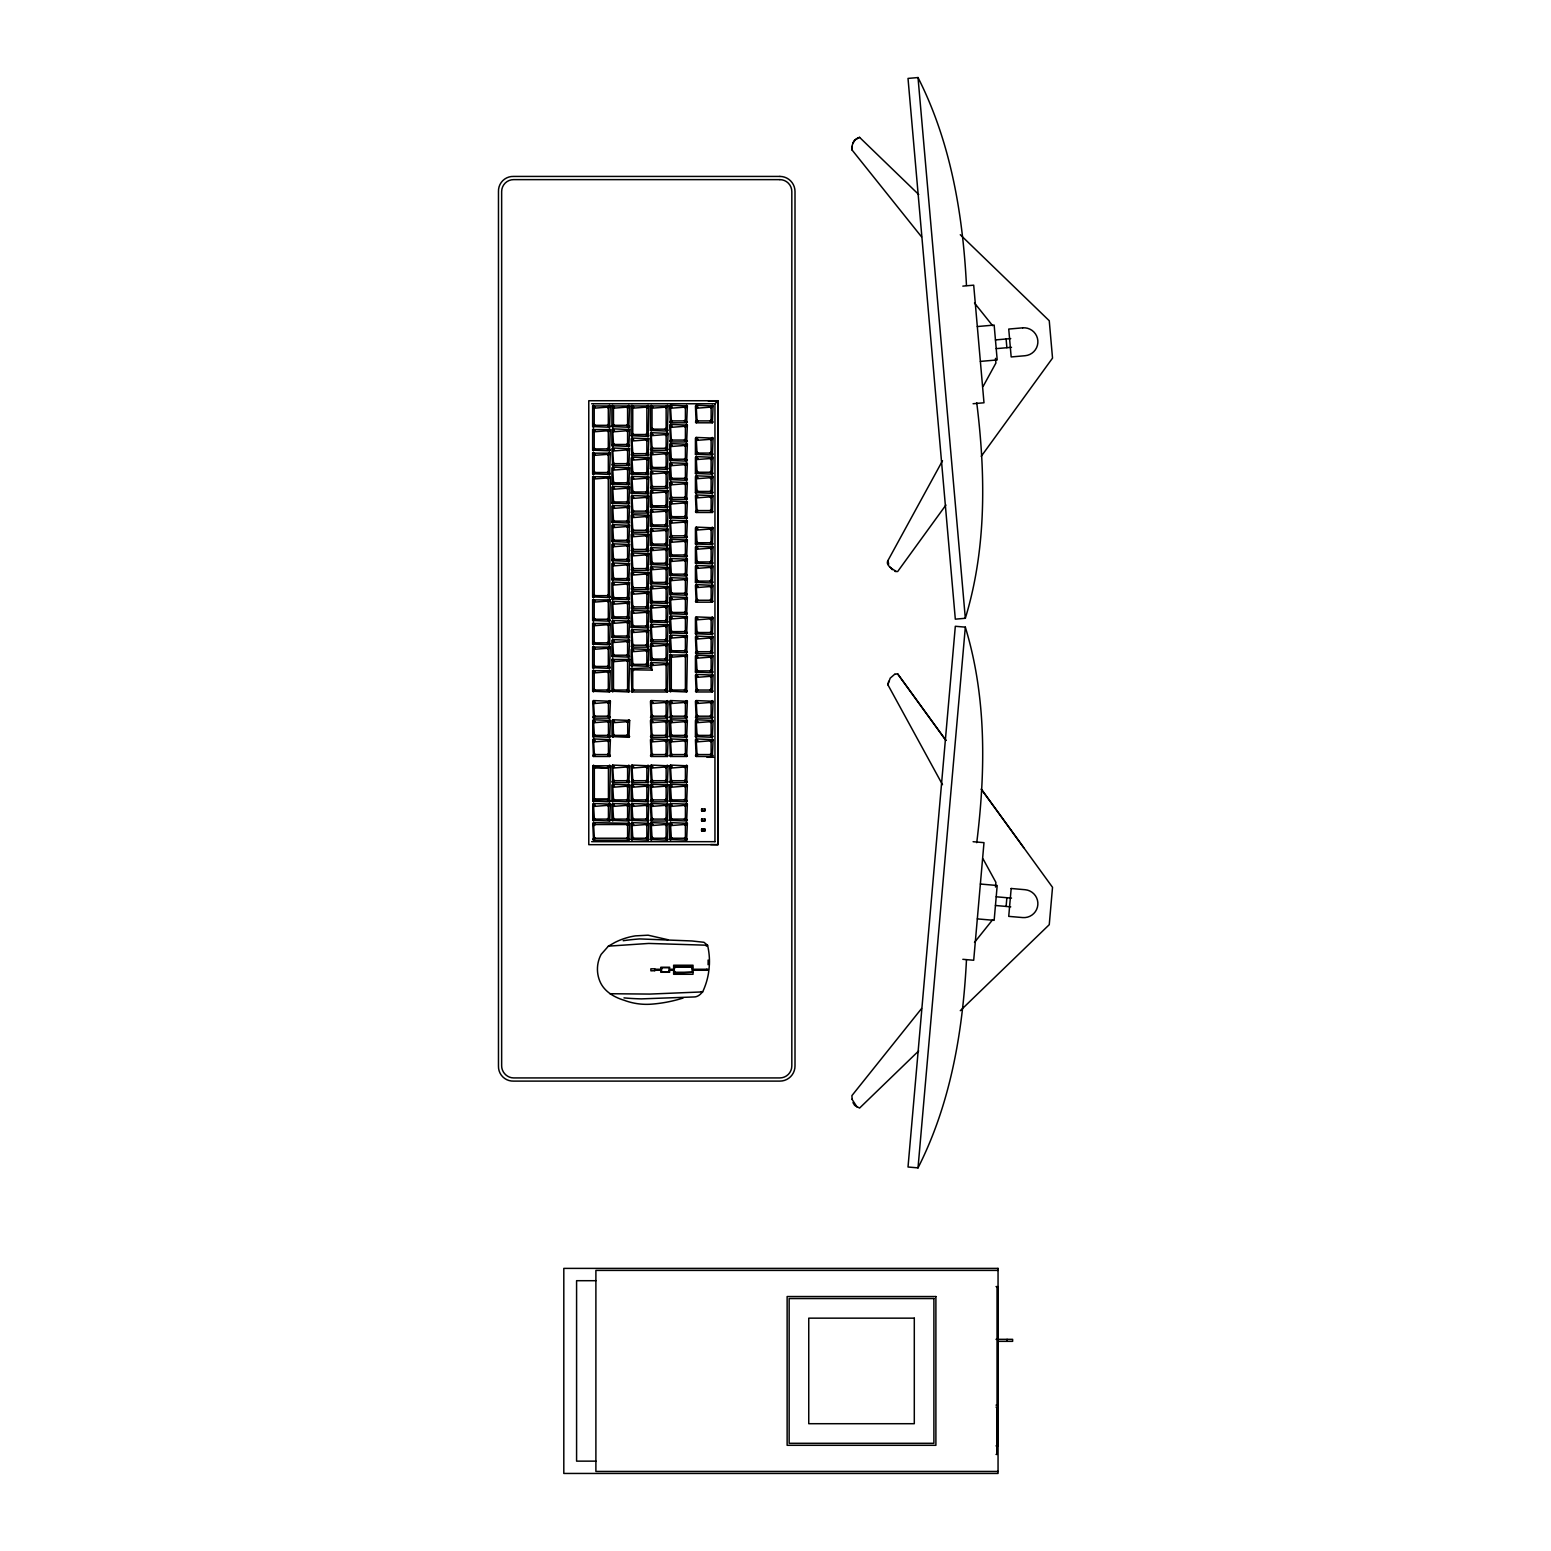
<?xml version="1.0" encoding="UTF-8"?>
<svg xmlns="http://www.w3.org/2000/svg" width="1551" height="1551" viewBox="0 0 1551 1551"><rect width="100%" height="100%" fill="white"/><g stroke="black" fill="none" stroke-linecap="round" stroke-linejoin="round"><path stroke-width="1.5" d="M652.021 670.11L651.168 662.568L668.093 663.266L667.395 691.959L631.897 691.959L631.179 668.617L650.451 667.899L652.021 670.11L633.758 669.819L631.897 667.899M714.953 841.67L714.953 403.764L718.113 400.74L718.113 844.675L588.779 844.675L588.779 400.74L718.113 400.74M997.041 1454.411L997.041 1407.164M998.049 1286.574L998.03 1445.881L996.013 1445.881M998.049 1407.164L998.049 1405.128L996.033 1405.128M998.03 1316.741L998.049 1298.478M661.773 971.76L669.179 971.76L669.179 967.746L661.327 967.746L661.327 971.76L661.792 967.746M852.022 149.962L852.139 146.317M918.018 1167.884L965.323 627.147L955.319 626.274L908.014 1167.011L918.018 1167.884C950.666 1103.537 962.822 1031.434 966.467 960.011M976.742 842.678C985.641 770.925 986.61 696.942 965.323 627.147M995.49 887.036L995.897 882.364L983.121 859.002M1006.114 906.443L1006.87 897.719M706.655 970.267L706.791 969.259L706.403 970.267M894.849 674.123L890.196 678.155L887.851 684.708L942.504 784.69M887.947 684.863L888.684 681.296M966.467 285.423C962.822 213.999 950.666 141.878 918.018 77.55L908.014 78.422L955.319 619.159L965.323 618.287C986.61 548.472 985.641 474.509 976.742 402.756M942.504 460.744L887.851 560.725C884.186 567.162 901.732 573.114 894.849 571.291M983.121 386.432L995.897 363.05L995.49 358.378M852.972 142.789L854.659 140.036L859.584 137.36L918.754 194.573M592.637 426.544L594.207 424.315L594.207 408.184L592.637 405.974L610.28 405.974L609.582 427.242L592.637 426.544L592.637 405.974M592.637 450.139L594.207 447.909L594.207 431.779L592.637 429.569L610.28 429.569L609.582 450.837L592.637 450.139L592.637 429.569M611.908 426.544L613.479 424.315L613.479 408.184L611.908 405.974L629.551 405.974L628.853 427.242L611.908 426.544L611.908 405.974M611.908 445.699L613.479 443.47L612.626 428.851L629.551 429.569L628.853 446.397L611.908 445.699L611.908 429.569M592.637 473.734L594.207 471.504L594.207 455.374L592.637 453.163L610.28 453.163L609.582 474.432L592.637 473.734L592.637 453.163M631.179 435.715L632.75 433.505L632.75 408.184L631.179 405.974L648.822 405.974L648.124 436.413L631.179 435.715L631.179 405.974M611.908 464.854L613.479 462.644L612.626 448.006L629.551 448.724L628.853 465.552L612.626 465.552L611.908 448.724M631.179 454.87L632.75 452.659L631.897 438.041L648.822 438.739L648.124 455.567L631.897 455.567L631.179 438.739M611.908 484.009L613.479 481.799L612.626 467.181L629.551 467.879L628.853 484.707L611.908 484.009L611.908 467.879M650.451 430.364L652.021 428.154L652.021 408.184L650.451 405.974L668.093 405.974L667.395 431.081L650.451 430.364L650.451 405.974M631.179 474.024L632.75 471.814L631.897 457.196L648.822 457.894L648.124 474.722L631.179 474.024L631.179 457.894M611.908 503.164L613.479 500.954L612.626 486.335L629.551 487.033L628.853 503.862L611.908 503.164L611.908 487.033M650.451 449.519L652.021 447.308L651.168 432.69L668.093 433.388L667.395 450.236L651.168 450.236L650.451 433.388M669.722 422.105L671.292 419.894L670.439 405.276L687.364 405.974L686.666 422.803L670.439 422.803L669.722 405.974M631.179 493.179L632.75 490.969L631.897 476.351L648.822 477.049L648.124 493.897L631.179 493.179L631.179 477.049M611.908 522.319L613.479 520.108L612.626 505.49L629.551 506.188L628.853 523.036L611.908 522.319L611.908 506.188M650.451 468.693L652.021 466.463L651.168 451.845L668.093 452.562L667.395 469.391L650.451 468.693L650.451 452.562M669.722 441.26L671.292 439.049L670.439 424.431L687.364 425.129L686.666 441.957L670.439 441.957L669.722 425.129M631.179 512.334L632.75 510.124L631.897 495.506L648.822 496.204L648.124 513.051L631.897 513.051L631.179 496.204M695.43 422.105L697 419.894L696.147 405.276L713.092 405.974L712.374 422.803L696.147 422.803L695.43 405.974M611.908 541.473L613.479 539.263L612.626 524.645L629.551 525.343L628.853 542.191L611.908 541.473L611.908 525.343M669.722 460.414L671.292 458.204L670.439 443.586L687.364 444.284L686.666 461.132L669.722 460.414L669.722 444.284M650.451 487.848L652.021 485.618L651.168 471L668.093 471.717L667.395 488.546L651.168 488.546L650.451 471.717M631.179 531.489L632.75 529.279L631.897 514.661L648.822 515.359L648.124 532.206L631.897 532.206L631.179 515.359M611.908 560.628L613.479 558.418L612.626 543.8L629.551 544.498L628.853 561.346L611.908 560.628L611.908 544.498M650.451 507.003L652.021 504.773L651.168 490.155L668.093 490.872L667.395 507.7L650.451 507.003L650.451 490.872M669.722 479.569L671.292 477.359L670.439 462.741L687.364 463.439L686.666 480.287L669.722 479.569L669.722 463.439M592.637 596.883L594.207 594.653L594.207 478.968L592.637 476.758L610.28 476.758L609.582 597.581L592.637 596.883L592.637 476.758M695.43 454.269L697 452.058L696.147 437.421L713.092 438.138L712.374 454.966L695.43 454.269L695.43 438.138M631.179 550.644L632.75 548.434L631.897 533.815L648.822 534.513L648.124 551.361L631.897 551.361L631.179 534.513M611.908 579.783L613.479 577.573L612.626 562.955L629.551 563.653L628.853 580.501L611.908 579.783L611.908 563.653M650.451 526.157L652.021 523.928L651.168 509.31L668.093 510.027L667.395 526.855L650.451 526.157L650.451 510.027M669.722 498.724L671.292 496.514L670.439 481.896L687.364 482.594L686.666 499.441L670.439 499.441L669.722 482.594M695.43 473.443L697 471.233L696.147 456.614L713.092 457.312L712.374 474.16L695.43 473.443L695.43 457.312M592.637 620.478L594.207 618.248L594.207 602.118L592.637 599.907L610.28 599.907L609.582 621.175L592.637 620.478L592.637 599.907M631.179 569.799L632.75 567.588L631.897 552.97L648.822 553.668L648.124 570.516L631.897 570.516L631.179 553.668M611.908 598.938L613.479 596.728L612.626 582.11L629.551 582.808L628.853 599.655L611.908 598.938L611.908 582.808M669.722 517.879L671.292 515.669L670.439 501.051L687.364 501.749L686.666 518.596L669.722 517.879L669.722 501.749M650.451 545.312L652.021 543.083L651.168 528.464L668.093 529.182L667.395 546.01L650.451 545.312L650.451 529.182M695.43 492.636L697 490.426L696.147 475.808L713.092 476.506L712.374 493.334L695.43 492.636L695.43 476.506M631.179 588.953L632.75 586.743L631.897 572.125L648.822 572.823L648.124 589.671L631.897 589.671L631.179 572.823M592.637 644.072L594.207 641.843L594.207 625.712L592.637 623.502L610.28 623.502L609.582 644.77L592.637 644.072L592.637 623.502M611.908 618.093L613.479 615.883L612.626 601.265L629.551 601.962L628.853 618.81L611.908 618.093L611.908 601.962M669.722 537.034L671.292 534.824L670.439 520.205L687.364 520.903L686.666 537.751L670.439 537.751L669.722 520.903M650.451 564.467L652.021 562.237L651.168 547.619L668.093 548.337L667.395 565.165L650.451 564.467L650.451 548.337M695.43 511.791L697 509.562L696.147 494.943L713.092 495.661L712.374 512.489L696.147 512.489L695.43 495.661M631.179 608.108L632.75 605.898L631.897 591.28L648.822 591.978L648.124 608.826L631.897 608.826L631.179 591.978M611.908 637.248L613.479 635.038L612.626 620.419L629.551 621.117L628.853 637.965L611.908 637.248L611.908 621.117M650.451 583.622L652.021 581.392L651.168 566.774L668.093 567.492L667.395 584.32L650.451 583.622L650.451 567.492M669.722 556.189L671.292 553.978L670.439 539.36L687.364 540.058L686.666 556.906L669.722 556.189L669.722 540.058M592.637 667.647L594.207 665.437L594.207 649.307L592.637 647.097L610.28 647.097L609.582 668.365L592.637 667.647L592.637 647.097M631.179 627.283L632.75 625.053L631.897 610.435L648.822 611.133L648.124 627.981L631.179 627.283L631.179 611.133M611.908 656.422L613.479 654.192L612.626 639.574L629.551 640.272L628.853 657.12L611.908 656.422L611.908 640.272M650.451 602.777L652.021 600.567L651.168 585.948L668.093 586.646L667.395 603.475L650.451 602.777L650.451 586.646M669.722 575.343L671.292 573.133L670.439 558.515L687.364 559.213L686.666 576.061L669.722 575.343L669.722 559.213M695.43 543.955L697 541.726L696.147 527.107L713.092 527.825L712.374 544.653L695.43 543.955L695.43 527.825M592.637 691.242L594.207 689.032L594.207 672.901L592.637 670.672L610.28 670.672L609.582 691.959L592.637 691.242L592.637 670.672M631.179 646.437L632.75 644.208L631.897 629.59L648.822 630.307L648.124 647.135L631.897 647.135L631.179 630.307M669.722 594.518L671.292 592.288L670.439 577.67L687.364 578.368L686.666 595.216L669.722 594.518L669.722 578.368M650.451 621.932L652.021 619.721L651.168 605.103L668.093 605.801L667.395 622.63L650.451 621.932L650.451 605.801M695.43 563.129L697 560.919L696.147 546.301L713.092 546.999L712.374 563.847L695.43 563.129L695.43 546.999M592.753 717.415L594.324 715.185L593.451 700.567L610.396 701.285L609.698 718.113L593.451 718.113L592.753 701.285M611.908 691.242L613.479 689.032L613.479 661.657L611.908 659.446L629.551 659.446L628.853 691.959L611.908 691.242L611.908 659.446M631.179 665.592L632.75 663.363L631.897 648.745L648.822 649.462L648.124 666.29L631.179 665.592L631.179 649.462M650.451 641.086L652.021 638.876L651.168 624.258L668.093 624.956L667.395 641.784L651.168 641.784L650.451 624.956M669.722 613.673L671.292 611.443L670.439 596.825L687.364 597.542L686.666 614.37L669.722 613.673L669.722 597.542M695.43 582.323L697 580.093L696.147 565.475L713.092 566.193L712.374 583.021L695.43 582.323L695.43 566.193M592.753 736.589L594.324 734.379L593.451 719.761L610.396 720.459L609.698 737.307L592.753 736.589L592.753 720.459M650.451 660.241L652.021 658.031L651.168 643.413L668.093 644.111L667.395 660.959L650.451 660.241L650.451 644.111M669.722 632.827L671.292 630.598L670.439 615.98L687.364 616.697L686.666 633.525L669.722 632.827L669.722 616.697M631.179 691.242L632.75 689.032L632.75 670.827L631.179 668.617M695.43 601.458L697 599.248L696.147 584.63L713.092 585.328L712.374 602.176L696.147 602.176L695.43 585.328M592.753 755.783L594.324 753.553L593.451 738.935L610.396 739.653L609.698 756.481L593.451 756.481L592.753 739.653M669.722 651.982L671.292 649.753L670.439 635.135L687.364 635.852L686.666 652.68L669.722 651.982L669.722 635.852M612.025 736.589L613.595 734.379L612.723 719.761L629.667 720.459L628.969 737.307L612.025 736.589L612.025 720.459M695.43 633.719L697 631.509L696.147 616.891L713.092 617.589L712.374 634.437L695.43 633.719L695.43 617.589M695.43 652.913L697 650.703L696.147 636.084L713.092 636.782L712.374 653.611L696.147 653.611L695.43 636.782M650.451 717.415L652.021 715.185L651.168 700.567L668.093 701.285L667.395 718.113L651.168 718.113L650.451 701.285M669.722 691.242L671.292 689.032L671.292 657.217L669.722 655.007L687.364 655.007L686.666 691.959L669.722 691.242L669.722 655.007M592.753 801.111L594.324 798.901L594.324 768.016L592.753 765.806L610.396 765.806L609.698 801.828L592.753 801.111L592.753 765.806M611.928 781.937L613.498 779.707L612.626 765.089L629.57 765.806L628.853 782.635L612.626 782.635L611.928 765.806M695.43 672.106L697 669.877L696.147 655.259L713.092 655.957L712.374 672.804L695.43 672.106L695.43 655.957M650.451 736.589L652.021 734.379L651.168 719.761L668.093 720.459L667.395 737.307L651.168 737.307L650.451 720.459M592.753 820.305L594.324 818.094L593.451 803.476L610.396 804.174L609.698 821.002L592.753 820.305L592.753 804.174M669.722 717.415L671.292 715.185L670.439 700.567L687.364 701.285L686.666 718.113L670.439 718.113L669.722 701.285M611.928 801.111L613.498 798.901L612.626 784.283L629.57 784.98L628.853 801.828L611.928 801.111L611.928 784.98M631.179 781.937L632.75 779.707L631.897 765.089L648.822 765.806L648.124 782.635L631.897 782.635L631.179 765.806M695.43 691.242L697 689.032L696.147 674.414L713.092 675.112L712.374 691.959L696.147 691.959L695.43 675.112M650.451 755.783L652.021 753.553L651.168 738.935L668.093 739.653L667.395 756.481L651.168 756.481L650.451 739.653M592.753 839.459L594.324 837.23L593.471 822.612L629.57 823.329L628.853 840.157L593.471 840.157L592.753 823.329M669.722 736.589L671.292 734.379L670.439 719.761L687.364 720.459L686.666 737.307L669.722 736.589L669.722 720.459M611.928 820.305L613.498 818.094L612.626 803.476L629.57 804.174L628.853 821.002L611.928 820.305L611.928 804.174M631.179 801.111L632.75 798.901L631.897 784.283L648.822 784.98L648.124 801.828L631.179 801.111L631.179 784.98M695.43 717.415L697 715.185L696.147 700.567L713.092 701.285L712.374 718.113L696.147 718.113L695.43 701.285M650.451 781.937L652.021 779.707L651.168 765.089L668.093 765.806L667.395 782.635L651.168 782.635L650.451 765.806M669.722 755.783L671.292 753.553L670.439 738.935L687.364 739.653L686.666 756.481L670.439 756.481L669.722 739.653M631.179 820.305L632.75 818.094L631.897 803.476L648.822 804.174L648.124 821.002L631.179 820.305L631.179 804.174M695.43 736.589L697 734.379L696.147 719.761L713.092 720.459L712.374 737.307L695.43 736.589L695.43 720.459M650.451 801.111L652.021 798.901L651.168 784.283L668.093 784.98L667.395 801.828L651.168 801.828L650.451 784.98M669.722 781.937L671.292 779.707L670.439 765.089L687.364 765.806L686.666 782.635L670.439 782.635L669.722 765.806M631.179 839.459L632.75 837.23L631.897 822.612L648.822 823.329L648.124 840.157L631.179 839.459L631.179 823.329M695.43 755.783L697 753.553L696.147 738.935L713.092 739.653L712.374 756.481L696.147 756.481L695.43 739.653M650.451 820.305L652.021 818.094L651.168 803.476L668.093 804.174L667.395 821.002L651.168 821.002L650.451 804.174M669.722 801.111L671.292 798.901L670.439 784.283L687.364 784.98L686.666 801.828L669.722 801.111L669.722 784.98M650.451 839.459L652.021 837.23L651.168 822.612L668.093 823.329L667.395 840.157L650.451 839.459L650.451 823.329M669.722 820.305L671.292 818.094L670.439 803.476L687.364 804.174L686.666 821.002L669.722 820.305L669.722 804.174M669.722 839.459L671.292 837.23L670.439 822.612L687.364 823.329L686.666 840.157L669.722 839.459L669.722 823.329M897.583 571.64L945.916 505.025M981.221 456.343L1052.528 358.107L1049.252 320.747L960.282 234.724M701.653 810.902L701.653 808.905L704.852 808.905L704.852 810.902L701.653 810.902L701.653 808.905M701.653 820.964L701.653 818.947L704.852 818.947L704.852 820.964L701.653 820.964L701.653 818.947M701.653 831.006L701.653 829.01L704.852 829.01L704.852 831.006L701.653 831.006L701.653 829.01M921.565 1008.538L851.906 1095.626L852.139 1099.116M974.493 942.407L992.64 919.724M610.28 426.544L608.322 424.315L608.322 408.184L610.28 405.974M629.551 426.544L627.593 424.315L627.593 408.184L629.551 405.974M610.28 450.139L608.322 447.909L608.322 431.779L610.28 429.569M648.822 435.715L646.864 433.505L646.864 408.184L648.822 405.974M629.551 445.699L627.593 443.47L627.593 431.779L629.551 429.569M610.28 473.734L608.322 471.504L608.322 455.374L610.28 453.163M629.551 464.854L627.593 462.644L627.593 450.934L629.551 448.724M668.093 430.364L666.135 428.154L666.135 408.184L668.093 405.974M610.28 596.883L608.322 594.653L608.322 478.968L610.28 476.758M648.822 454.87L646.864 452.659L646.864 440.949L648.822 438.739M629.551 484.009L627.593 481.799L627.593 470.089L629.551 467.879M687.364 422.105L685.406 419.894L685.406 408.184L687.364 405.974M668.093 449.519L666.135 447.308L666.135 435.618L668.093 433.388M648.822 474.024L646.864 471.814L646.864 460.104L648.822 457.894M629.551 503.164L627.593 500.954L627.593 489.244L629.551 487.033M687.364 441.26L685.406 439.049L685.406 427.339L687.364 425.129M668.093 468.693L666.135 466.463L666.135 454.773L668.093 452.562M648.822 493.179L646.864 490.969L646.864 479.278L648.822 477.049M713.092 422.105L711.134 419.894L711.134 408.184L713.092 405.974M629.551 522.319L627.593 520.108L627.593 508.398L629.551 506.188M687.364 460.414L685.406 458.204L685.406 446.494L687.364 444.284M668.093 487.848L666.135 485.618L666.135 473.927L668.093 471.717M648.822 512.334L646.864 510.124L646.864 498.433L648.822 496.204M629.551 541.473L627.593 539.263L627.593 527.573L629.551 525.343M687.364 479.569L685.406 477.359L685.406 465.668L687.364 463.439M713.092 454.269L711.114 452.058L711.114 440.348L713.092 438.138M668.093 507.003L666.135 504.773L666.135 493.082L668.093 490.872M648.822 531.489L646.864 529.279L646.864 517.588L648.822 515.359M629.551 560.628L627.593 558.418L627.593 546.727L629.551 544.498M687.364 498.724L685.406 496.514L685.406 484.823L687.364 482.594M713.092 473.443L711.114 471.233L711.114 459.542L713.092 457.312M668.093 526.157L666.135 523.928L666.135 512.237L668.093 510.027M648.822 550.644L646.864 548.434L646.864 536.743L648.822 534.513M629.551 579.783L627.593 577.573L627.593 565.882L629.551 563.653M687.364 517.879L685.406 515.669L685.406 503.978L687.364 501.749M713.092 492.636L711.114 490.426L711.114 478.716L713.092 476.506M668.093 545.312L666.135 543.083L666.135 531.392L668.093 529.182M648.822 569.799L646.864 567.588L646.864 555.898L648.822 553.668M610.28 620.478L608.322 618.248L608.322 602.118L610.28 599.907M629.551 598.938L627.593 596.728L627.593 585.037L629.551 582.808M687.364 537.034L685.406 534.824L685.406 523.133L687.364 520.903M713.092 511.791L711.134 509.562L711.134 497.871L713.092 495.661M668.093 564.467L666.135 562.237L666.135 550.547L668.093 548.337M648.822 588.953L646.864 586.743L646.864 575.053L648.822 572.823M610.28 644.072L608.322 641.843L608.322 625.712L610.28 623.502M629.551 618.093L627.593 615.883L627.593 604.192L629.551 601.962M687.364 556.189L685.406 553.978L685.406 542.288L687.364 540.058M668.093 583.622L666.135 581.392L666.135 569.702L668.093 567.492M648.822 608.108L646.864 605.898L646.864 594.207L648.822 591.978M629.551 637.248L627.593 635.038L627.593 623.347L629.551 621.117M713.092 543.955L711.134 541.726L711.134 530.035L713.092 527.825M687.364 575.343L685.406 573.133L685.406 561.443L687.364 559.213M610.28 667.647L608.322 665.437L608.322 649.307L610.28 647.097M668.093 602.777L666.135 600.567L666.135 588.857L668.093 586.646M648.822 627.283L646.864 625.053L646.864 613.362L648.822 611.133M629.551 656.422L627.593 654.192L627.593 642.502L629.551 640.272M713.092 563.129L711.134 560.919L711.134 549.209L713.092 546.999M687.364 594.518L685.406 592.288L685.406 580.597L687.364 578.368M610.28 691.242L608.322 689.032L608.322 672.901L610.28 670.672M668.093 621.932L666.135 619.721L666.135 608.011L668.093 605.801M648.822 646.437L646.864 644.208L646.864 632.517L648.822 630.307M629.551 691.242L627.593 689.032L627.593 661.657L629.551 659.446M713.092 582.323L711.134 580.093L711.134 568.403L713.092 566.193M687.364 613.673L685.406 611.443L685.406 599.752L687.364 597.542M668.093 641.086L666.135 638.876L666.135 627.166L668.093 624.956M648.822 665.592L646.864 663.363L646.864 651.672L648.822 649.462M610.396 717.415L608.438 715.185L608.438 703.495L610.396 701.285M713.092 601.458L711.134 599.248L711.134 587.558L713.092 585.328M687.364 632.827L685.406 630.598L685.406 618.907L687.364 616.697M668.093 660.241L666.135 658.031L666.135 646.321L668.093 644.111M610.396 736.589L608.438 734.379L608.438 722.688L610.396 720.459M687.364 651.982L685.406 649.753L685.406 638.062L687.364 635.852M668.093 691.242L666.135 689.032L666.135 665.495L668.093 663.266M713.092 633.719L711.134 631.509L711.134 619.818L713.092 617.589M610.396 755.783L608.438 753.553L608.438 741.863L610.396 739.653M629.667 736.589L627.709 734.379L627.709 722.688L629.667 720.459M687.364 691.242L685.406 689.032L685.406 657.217L687.364 655.007M713.092 652.913L711.134 650.703L711.134 638.993L713.092 636.782M610.396 765.806L608.438 768.016L608.438 798.901L610.396 801.111M668.093 717.415L666.135 715.185L666.135 703.495L668.093 701.285M713.092 672.106L711.134 669.877L711.134 658.186L713.092 655.957M668.093 736.589L666.135 734.379L666.135 722.688L668.093 720.459M629.57 781.937L627.612 779.707L627.612 768.016L629.57 765.806M687.364 717.415L685.406 715.185L685.406 703.495L687.364 701.285M713.092 691.242L711.134 689.032L711.134 677.341L713.092 675.112M610.396 820.305L608.438 818.094L608.438 806.384L610.396 804.174M668.093 755.783L666.135 753.553L666.135 741.863L668.093 739.653M629.57 801.111L627.612 798.901L627.612 787.21L629.57 784.98M687.364 736.589L685.406 734.379L685.406 722.688L687.364 720.459M648.822 781.937L646.864 779.707L646.864 768.016L648.822 765.806M713.092 717.415L711.134 715.185L711.134 703.495L713.092 701.285M629.57 820.305L627.612 818.094L627.612 806.384L629.57 804.174M687.364 755.783L685.406 753.553L685.406 741.863L687.364 739.653M648.822 801.111L646.864 798.901L646.864 787.21L648.822 784.98M668.093 781.937L666.135 779.707L666.135 768.016L668.093 765.806M713.092 736.589L711.134 734.379L711.134 722.688L713.092 720.459M629.57 839.459L627.612 837.23L627.612 825.539L629.57 823.329M648.822 820.305L646.864 818.094L646.864 806.384L648.822 804.174M668.093 801.111L666.135 798.901L666.135 787.21L668.093 784.98M687.364 781.937L685.406 779.707L685.406 768.016L687.364 765.806M713.092 755.783L711.134 753.553L711.134 741.863L713.092 739.653M648.822 839.459L646.864 837.23L646.864 825.539L648.822 823.329M668.093 820.305L666.135 818.094L666.135 806.384L668.093 804.174M687.364 801.111L685.406 798.901L685.406 787.21L687.364 784.98M668.093 839.459L666.135 837.23L666.135 825.539L668.093 823.329M687.364 820.305L685.406 818.094L685.406 806.384L687.364 804.174M687.364 839.459L685.406 837.23L685.406 825.539L687.364 823.329M593.354 427.242L595.216 425.323L607.313 425.323L609.582 427.242M612.626 427.242L614.487 425.323L626.585 425.323L628.853 427.242M593.354 450.837L595.216 448.918L607.313 448.918L609.582 450.837M612.626 446.397L614.487 444.478L626.585 444.478L628.853 446.397M593.354 474.432L595.216 472.512L607.313 472.512L609.582 474.432M631.897 436.413L633.758 434.513L645.856 434.513L648.124 436.413M612.626 465.552L614.487 463.652L626.585 463.652L628.853 465.552M651.168 431.081L653.029 429.162L665.127 429.162L667.395 431.081M631.897 455.567L633.758 453.668L645.856 453.668L648.124 455.567M670.439 422.803L672.32 420.903L684.398 420.903L686.666 422.803M612.626 484.707L614.487 482.807L626.585 482.807L628.853 484.707M651.168 450.236L653.029 448.317L665.127 448.317L667.395 450.236M631.897 474.722L633.758 472.822L645.856 472.822L648.124 474.722M670.439 441.957L672.32 440.057L684.398 440.057L686.666 441.957M612.626 503.862L614.487 501.962L626.585 501.962L628.853 503.862M696.147 422.803L698.028 420.903L710.106 420.903L712.374 422.803M651.168 469.391L653.029 467.471L665.127 467.471L667.395 469.391M631.897 493.897L633.758 491.977L645.856 491.977L648.124 493.897M670.439 461.132L672.32 459.212L684.398 459.212L686.666 461.132M612.626 523.036L614.487 521.117L626.585 521.117L628.853 523.036M651.168 488.546L653.029 486.626L665.127 486.626L667.395 488.546M631.897 513.051L633.758 511.132L645.856 511.132L648.124 513.051M670.439 480.287L672.32 478.367L684.398 478.367L686.666 480.287M696.147 454.966L698.028 453.066L710.106 453.066L712.374 454.966M612.626 542.191L614.487 540.271L626.585 540.271L628.853 542.191M651.168 507.7L653.029 505.781L665.127 505.781L667.395 507.7M631.897 532.206L633.758 530.287L645.856 530.287L648.124 532.206M670.439 499.441L672.32 497.522L684.398 497.522L686.666 499.441M696.147 474.16L698.028 472.241L710.106 472.241L712.374 474.16M612.626 561.346L614.487 559.426L626.585 559.426L628.853 561.346M651.168 526.855L653.029 524.936L665.127 524.936L667.395 526.855M631.897 551.361L633.758 549.442L645.856 549.442L648.124 551.361M593.354 597.581L595.216 595.662L607.313 595.662L609.582 597.581M670.439 518.596L672.32 516.677L684.398 516.677L686.666 518.596M696.147 493.334L698.028 491.434L710.106 491.434L712.374 493.334M612.626 580.501L614.487 578.581L626.585 578.581L628.853 580.501M651.168 546.01L653.029 544.091L665.127 544.091L667.395 546.01M631.897 570.516L633.758 568.597L645.856 568.597L648.124 570.516M670.439 537.751L672.32 535.832L684.398 535.832L686.666 537.751M696.147 512.489L698.028 510.57L710.106 510.57L712.374 512.489M612.626 599.655L614.487 597.736L626.585 597.736L628.853 599.655M593.354 621.175L595.216 619.256L607.313 619.256L609.582 621.175M651.168 565.165L653.029 563.246L665.127 563.246L667.395 565.165M631.897 589.671L633.758 587.751L645.856 587.751L648.124 589.671M670.439 556.906L672.32 554.987L684.398 554.987L686.666 556.906M612.626 618.81L614.487 616.891L626.585 616.891L628.853 618.81M651.168 584.32L653.029 582.4L665.127 582.4L667.395 584.32M593.354 644.77L595.216 642.851L607.313 642.851L609.582 644.77M631.897 608.826L633.758 606.906L645.856 606.906L648.124 608.826M696.147 544.653L698.028 542.734L710.106 542.734L712.374 544.653M670.439 576.061L672.32 574.141L684.398 574.141L686.666 576.061M612.626 637.965L614.487 636.046L626.585 636.046L628.853 637.965M651.168 603.475L653.029 601.575L665.127 601.575L667.395 603.475M631.897 627.981L633.758 626.061L645.856 626.061L648.124 627.981M593.354 668.365L595.216 666.445L607.313 666.445L609.582 668.365M696.147 563.847L698.028 561.927L710.106 561.927L712.374 563.847M670.439 595.216L672.32 593.296L684.398 593.296L686.666 595.216M612.626 657.12L614.487 655.201L626.585 655.201L628.853 657.12M651.168 622.63L653.029 620.73L665.127 620.73L667.395 622.63M631.897 647.135L633.758 645.216L645.856 645.216L648.124 647.135M696.147 583.021L698.028 581.102L710.106 581.102L712.374 583.021M593.354 691.959L595.216 690.04L607.313 690.04L609.582 691.959M670.439 614.37L672.32 612.451L684.398 612.451L686.666 614.37M651.168 641.784L653.029 639.884L665.127 639.884L667.395 641.784M631.897 666.29L633.758 664.371L645.856 664.371L648.124 666.29M696.147 602.176L698.028 600.256L710.106 600.256L712.374 602.176M612.626 691.959L614.487 690.04L626.585 690.04L628.853 691.959M670.439 633.525L672.32 631.606L684.398 631.606L686.666 633.525M593.451 718.113L595.332 716.194L607.43 716.194L609.698 718.113M651.168 660.959L653.029 659.039L665.127 659.039L667.395 660.959M631.897 691.959L633.758 690.04L665.127 690.04L667.395 691.959M670.439 652.68L672.32 650.761L684.398 650.761L686.666 652.68M593.451 737.307L595.332 735.387L607.43 735.387L609.698 737.307M696.147 634.437L698.028 632.517L710.106 632.517L712.374 634.437M593.451 756.481L595.332 754.562L607.43 754.562L609.698 756.481M612.723 737.307L614.603 735.387L626.701 735.387L628.969 737.307M696.147 653.611L698.028 651.711L710.106 651.711L712.374 653.611M670.439 691.959L672.32 690.04L684.398 690.04L686.666 691.959M651.168 718.113L653.029 716.194L665.127 716.194L667.395 718.113M696.147 672.804L698.028 670.885L710.106 670.885L712.374 672.804M651.168 737.307L653.029 735.387L665.127 735.387L667.395 737.307M670.439 718.113L672.3 716.194L684.398 716.194L686.666 718.113M696.147 691.959L698.028 690.04L710.106 690.04L712.374 691.959M593.471 801.828L595.332 799.909L607.43 799.909L609.698 801.828M612.626 782.635L614.506 780.715L626.585 780.715L628.853 782.635M651.168 756.481L653.029 754.562L665.127 754.562L667.395 756.481M670.439 737.307L672.3 735.387L684.398 735.387L686.666 737.307M593.451 821.002L595.332 819.102L607.43 819.102L609.698 821.002M612.626 801.828L614.506 799.909L626.585 799.909L628.853 801.828M631.897 782.635L633.758 780.715L645.856 780.715L648.124 782.635M696.147 718.113L698.028 716.194L710.106 716.194L712.374 718.113M670.439 756.481L672.3 754.562L684.398 754.562L686.666 756.481M593.471 840.157L595.332 838.238L626.604 838.238L628.853 840.157M612.626 821.002L614.506 819.102L626.585 819.102L628.853 821.002M631.897 801.828L633.758 799.909L645.856 799.909L648.124 801.828M651.168 782.635L653.029 780.715L665.127 780.715L667.395 782.635M696.147 737.307L698.028 735.387L710.106 735.387L712.374 737.307M631.897 821.002L633.758 819.102L645.856 819.102L648.124 821.002M651.168 801.828L653.029 799.909L665.127 799.909L667.395 801.828M670.439 782.635L672.3 780.715L684.398 780.715L686.666 782.635M696.147 756.481L698.028 754.562L710.106 754.562L712.374 756.481M631.897 840.157L633.758 838.238L645.856 838.238L648.124 840.157M651.168 821.002L653.029 819.102L665.127 819.102L667.395 821.002M670.439 801.828L672.3 799.909L684.398 799.909L686.666 801.828M651.168 840.157L653.029 838.238L665.127 838.238L667.395 840.157M670.439 821.002L672.3 819.102L684.398 819.102L686.666 821.002M670.439 840.157L672.32 838.238L684.398 838.238L686.666 840.157M594.207 408.184L607.313 407.176L609.582 405.276M613.479 408.184L626.585 407.176L628.853 405.276M594.207 431.779L607.313 430.771L609.582 428.851M607.313 425.323L608.322 424.315M632.75 408.184L645.856 407.176L648.124 405.276M613.479 431.779L626.585 430.771L628.853 428.851M594.207 455.374L607.313 454.365L609.582 452.446M626.585 425.323L627.593 424.315M607.313 448.918L608.322 447.909M652.021 408.184L665.127 407.176L667.395 405.276M613.479 450.934L626.585 449.926L628.853 448.006M626.585 444.478L627.593 443.47M594.207 478.968L607.313 477.96L609.582 476.041M632.75 440.949L645.856 439.941L648.124 438.041M671.292 408.184L684.398 407.176L686.666 405.276M607.313 472.512L608.322 471.504M645.856 434.513L646.864 433.505M613.479 470.089L626.585 469.081L628.853 467.181M652.021 435.618L665.127 434.61L667.395 432.69M626.585 463.652L627.593 462.644M632.75 460.104L645.856 459.096L648.124 457.196M665.127 429.162L666.135 428.154M671.292 427.339L684.398 426.331L686.666 424.431M645.856 453.668L646.864 452.659M613.479 489.244L626.585 488.235L628.853 486.335M684.398 420.903L685.406 419.894M697 408.184L710.106 407.176L712.374 405.276M652.021 454.773L665.127 453.764L667.395 451.845M626.585 482.807L627.593 481.799M632.75 479.278L645.856 478.251L648.124 476.351M665.127 448.317L666.135 447.308M671.292 446.494L684.398 445.486L686.666 443.586M645.856 472.822L646.864 471.814M613.479 508.398L626.585 507.39L628.853 505.49M684.398 440.057L685.406 439.049M652.021 473.927L665.127 472.919L667.395 471M626.585 501.962L627.593 500.954M710.106 420.903L711.134 419.894M632.75 498.433L645.856 497.425L648.124 495.506M665.127 467.471L666.135 466.463M671.292 465.668L684.398 464.66L686.666 462.741M697 440.348L710.106 439.34L712.374 437.421M645.856 491.977L646.864 490.969M613.479 527.573L626.585 526.565L628.853 524.645M684.398 459.212L685.406 458.204M652.021 493.082L665.127 492.074L667.395 490.155M626.585 521.117L627.593 520.108M632.75 517.588L645.856 516.58L648.124 514.661M665.127 486.626L666.135 485.618M671.292 484.823L684.398 483.815L686.666 481.896M697 459.542L710.106 458.534L712.374 456.614M645.856 511.132L646.864 510.124M613.479 546.727L626.585 545.719L628.853 543.8M684.398 478.367L685.406 477.359M710.106 453.066L711.114 452.058M652.021 512.237L665.127 511.229L667.395 509.31M626.585 540.271L627.593 539.263M632.75 536.743L645.856 535.735L648.124 533.815M665.127 505.781L666.135 504.773M671.292 503.978L684.398 502.97L686.666 501.051M697 478.716L710.106 477.708L712.374 475.808M645.856 530.287L646.864 529.279M613.479 565.882L626.585 564.874L628.853 562.955M684.398 497.522L685.406 496.514M710.106 472.241L711.114 471.233M652.021 531.392L665.127 530.384L667.395 528.464M626.585 559.426L627.593 558.418M632.75 555.898L645.856 554.89L648.124 552.97M665.127 524.936L666.135 523.928M671.292 523.133L684.398 522.125L686.666 520.205M697 497.871L710.106 496.863L712.374 494.943M645.856 549.442L646.864 548.434M594.207 602.118L607.313 601.109L609.582 599.19M613.479 585.037L626.585 584.029L628.853 582.11M684.398 516.677L685.406 515.669M710.106 491.434L711.114 490.426M652.021 550.547L665.127 549.539L667.395 547.619M607.313 595.662L608.322 594.653M626.585 578.581L627.593 577.573M632.75 575.053L645.856 574.044L648.124 572.125M665.127 544.091L666.135 543.083M671.292 542.288L684.398 541.28L686.666 539.36M645.856 568.597L646.864 567.588M613.479 604.192L626.585 603.184L628.853 601.265M684.398 535.832L685.406 534.824M594.207 625.712L607.313 624.704L609.582 622.785M710.106 510.57L711.134 509.562M652.021 569.702L665.127 568.694L667.395 566.774M626.585 597.736L627.593 596.728M607.313 619.256L608.322 618.248M697 530.035L710.106 529.027L712.374 527.107M632.75 594.207L645.856 593.199L648.124 591.28M665.127 563.246L666.135 562.237M671.292 561.443L684.398 560.434L686.666 558.515M645.856 587.751L646.864 586.743M613.479 623.347L626.585 622.339L628.853 620.419M684.398 554.987L685.406 553.978M652.021 588.857L665.127 587.848L667.395 585.948M626.585 616.891L627.593 615.883M594.207 649.307L607.313 648.299L609.582 646.379M697 549.209L710.106 548.201L712.374 546.301M632.75 613.362L645.856 612.354L648.124 610.435M665.127 582.4L666.135 581.392M607.313 642.851L608.322 641.843M671.292 580.597L684.398 579.589L686.666 577.67M645.856 606.906L646.864 605.898M710.106 542.734L711.134 541.726M613.479 642.502L626.585 641.494L628.853 639.574M684.398 574.141L685.406 573.133M652.021 608.011L665.127 607.003L667.395 605.103M626.585 636.046L627.593 635.038M697 568.403L710.106 567.395L712.374 565.475M632.75 632.517L645.856 631.509L648.124 629.59M665.127 601.575L666.135 600.567M594.207 672.901L607.313 671.893L609.582 669.974M671.292 599.752L684.398 598.744L686.666 596.825M645.856 626.061L646.864 625.053M710.106 561.927L711.134 560.919M607.313 666.445L608.322 665.437M613.479 661.657L626.585 660.648L628.853 658.729M684.398 593.296L685.406 592.288M652.021 627.166L665.127 626.158L667.395 624.258M626.585 655.201L627.593 654.192M697 587.558L710.106 586.549L712.374 584.63M632.75 651.672L645.856 650.664L648.124 648.745M665.127 620.73L666.135 619.721M671.292 618.907L684.398 617.899L686.666 615.98M645.856 645.216L646.864 644.208M710.106 581.102L711.134 580.093M684.398 612.451L685.406 611.443M607.313 690.04L608.322 689.032M594.324 703.495L607.43 702.487L609.698 700.567M652.021 646.321L665.127 645.313L667.395 643.413M632.75 670.827L633.758 669.819M665.127 639.884L666.135 638.876M671.292 638.062L684.398 637.054L686.666 635.135M645.856 664.371L646.864 663.363M710.106 600.256L711.134 599.248M684.398 631.606L685.406 630.598M697 619.818L710.106 618.81L712.374 616.891M626.585 690.04L627.593 689.032M594.324 722.688L607.43 721.68L609.698 719.761M652.021 665.495L665.127 664.487L667.395 662.568M607.43 716.194L608.438 715.185M665.127 659.039L666.135 658.031M671.292 657.217L684.398 656.209L686.666 654.289M613.149 720.769L613.033 736.182L628.659 736.182M684.398 650.761L685.406 649.753M697 638.993L710.106 637.984L712.374 636.084M594.324 741.863L607.43 740.855L609.698 738.935M613.595 722.688L626.701 721.68L628.969 719.761M710.106 632.517L711.134 631.509M607.43 735.387L608.438 734.379M697 658.186L710.106 657.178L712.374 655.259M665.127 690.04L666.135 689.032M652.021 703.495L665.127 702.487L667.395 700.567M710.106 651.711L711.134 650.703M607.43 754.562L608.438 753.553M626.701 735.387L627.709 734.379M595.332 767.008L594.324 768.016L608.438 768.016L595.332 767.008L593.471 765.089M697 677.341L710.106 676.333L712.374 674.414M684.398 690.04L685.406 689.032M652.021 722.688L665.127 721.68L667.395 719.761M671.292 703.495L684.398 702.487L686.666 700.567M710.106 670.885L711.134 669.877M665.127 716.194L666.135 715.185M613.498 768.016L626.585 767.008L628.853 765.089M652.021 741.863L665.127 740.855L667.395 738.935M671.292 722.688L684.398 721.68L686.666 719.761M710.106 690.04L711.134 689.032M665.127 735.387L666.135 734.379M684.398 716.194L685.406 715.185M697 703.495L710.106 702.487L712.374 700.567M613.498 787.21L626.585 786.202L628.853 784.283M632.75 768.016L645.856 767.008L648.124 765.089M594.324 806.384L607.43 805.376L609.698 803.476M607.43 799.909L608.438 798.901L594.324 798.901L595.332 799.909M626.585 780.715L627.612 779.707M671.292 741.863L684.398 740.855L686.666 738.935M665.127 754.562L666.135 753.553M684.398 735.387L685.406 734.379M697 722.688L710.106 721.68L712.374 719.761M613.498 806.384L626.585 805.376L628.853 803.476M632.75 787.21L645.856 786.202L648.124 784.283M652.021 768.016L665.127 767.008L667.395 765.089M594.324 825.539L595.332 824.531L626.604 824.531L628.853 822.612M710.106 716.194L711.134 715.185M607.43 819.102L608.438 818.094M626.585 799.909L627.612 798.901M645.856 780.715L646.864 779.707M684.398 754.562L685.406 753.553M697 741.863L710.106 740.855L712.374 738.935M652.021 787.21L665.127 786.202L667.395 784.283M671.292 768.016L684.398 767.008L686.666 765.089M632.75 806.384L645.856 805.376L648.124 803.476M710.106 735.387L711.134 734.379M626.585 819.102L627.612 818.094M645.856 799.909L646.864 798.901M665.127 780.715L666.135 779.707M671.292 787.21L684.398 786.202L686.666 784.283M632.75 825.539L645.856 824.531L648.124 822.612M652.021 806.384L665.127 805.376L667.395 803.476M710.106 754.562L711.134 753.553M626.604 838.238L627.612 837.23M645.856 819.102L646.864 818.094M665.127 799.909L666.135 798.901M684.398 780.715L685.406 779.707M652.021 825.539L665.127 824.531L667.395 822.612M671.292 806.384L684.398 805.376L686.666 803.476M645.856 838.238L646.864 837.23M665.127 819.102L666.135 818.094M684.398 799.909L685.406 798.901M671.292 825.539L684.398 824.531L686.666 822.612M665.127 838.238L666.135 837.23M684.398 819.102L685.406 818.094M684.398 838.238L685.406 837.23M918.677 1050.919L859.584 1108.073L854.659 1105.378L852.972 1102.625M960.282 1010.69L1049.252 924.687L1052.528 887.327L981.453 789.381M674.22 969.259L675.383 966.234L691.378 966.234L692.483 972.264L675.344 973.272L674.2 970.267L669.179 970.267M667.822 939.693L648.105 935.195L635.367 935.873A69.892 69.155 88.1 0 0 614.991 942.388L608.419 946.149L601.129 954.388A31.408 31.408 0 0 0 599.772 981.046C603.901 991.302 613.963 997.215 624.122 1000.259A64.27 64.076 88.1 0 0 651.556 1004.156A141.509 141.102 88.1 0 0 683.002 998.068M607.43 767.008L609.698 765.089M704.852 808.905L704.852 810.902M704.852 818.947L704.852 820.964M701.847 829.262L704.852 829.01M706.306 946.207L707.566 945.238L703.941 942.291L691.959 940.972L639.555 938.917A37.088 3.276 -3.1 0 0 623.172 940.72M894.927 674.297L897.583 673.793L945.916 740.409L897.583 673.793M608.419 946.149L648.686 943.435L707.566 945.238A70.493 69.776 88.1 0 1 709.408 964.218L709.02 969.259L693.026 969.259L693.026 965.226L673.638 965.226L673.638 969.259L669.644 969.259L669.644 967.242L660.842 967.242L660.842 969.259L654.774 969.259M962.822 286.121L973.698 285.171L983.993 402.775L973.097 403.725M977.324 326.544L994.152 325.07L997.196 359.929L980.368 361.402M995.451 339.921L1010.729 338.583M996.207 348.645L1011.504 347.308M708.264 400.953L717.822 400.74L717.822 844.675L710.668 844.539M591.648 403.764L715.108 403.764M706.926 757.276L713.615 757.276M701.847 810.65L704.542 810.65M701.847 820.692L704.542 820.692M701.847 830.754L704.852 831.006M591.648 841.67L715.108 841.67M674.22 967.242L692.483 967.242M654.793 970.267L661.327 970.267M674.2 972.264L692.483 972.264M998.049 1270.405L595.894 1270.405L595.894 1471.434L998.049 1471.434M595.894 1280.699L576.584 1280.699L576.584 1461.139L595.894 1461.139M996.033 1286.574L997.041 1286.574L997.041 1405.128M996.013 1339.327L1012.629 1339.327L1012.629 1341.344L998.03 1341.344M996.033 1407.164L997.041 1407.184L997.041 1454.431L996.033 1454.411M609.931 993.726L649.811 994.075L702.642 991.903A70.493 69.776 88.1 0 0 708.4 973.737L708.885 970.267L693.026 970.267L693.026 974.28L673.638 974.28L673.638 970.267M973.097 841.708L983.993 842.658L973.698 960.263L962.822 959.313M980.368 884.031L997.196 885.505L994.152 920.344L977.324 918.89M996.207 896.788L1011.504 898.126M995.451 905.493L1010.729 906.831M701.382 991.593L702.642 991.903L700.257 994.346A8.744 5.428 -48.4 0 1 694.325 996.944L641.377 998.883A39.143 4.13 0 0 1 623.967 997.875M857.083 1107.104L852.003 1099.271M710.106 407.176L711.134 408.184M684.398 407.176L685.406 408.184M697 419.894L698.028 420.903M710.106 439.34L711.114 440.348M665.127 407.176L666.135 408.184M684.398 426.331L685.406 427.339M671.292 419.894L672.32 420.903M710.106 458.534L711.114 459.542M697 452.058L698.028 453.066M645.856 407.176L646.864 408.184M684.398 445.486L685.406 446.494M671.292 439.049L672.32 440.057M710.106 477.708L711.114 478.716M665.127 434.61L666.135 435.618M697 471.233L698.028 472.241M652.021 428.154L653.029 429.162M626.585 407.176L627.593 408.184M684.398 464.66L685.406 465.668M671.292 458.204L672.32 459.212M710.106 496.863L711.134 497.871M665.127 453.764L666.135 454.773M697 490.426L698.028 491.434M645.856 439.941L646.864 440.949M652.021 447.308L653.029 448.317M607.313 407.176L608.322 408.184M684.398 483.815L685.406 484.823M632.75 433.505L633.758 434.513M626.585 430.771L627.593 431.779M671.292 477.359L672.32 478.367M665.127 472.919L666.135 473.927M613.479 424.315L614.487 425.323M697 509.562L698.028 510.57M645.856 459.096L646.864 460.104M652.021 466.463L653.029 467.471M684.398 502.97L685.406 503.978M710.106 529.027L711.134 530.035M632.75 452.659L633.758 453.668M607.313 430.771L608.322 431.779M626.585 449.926L627.593 450.934M671.292 496.514L672.32 497.522M665.127 492.074L666.135 493.082M594.207 424.315L595.216 425.323M613.479 443.47L614.487 444.478M645.856 478.251L646.864 479.278M652.021 485.618L653.029 486.626M684.398 522.125L685.406 523.133M710.106 548.201L711.134 549.209M632.75 471.814L633.758 472.822M626.585 469.081L627.593 470.089M671.292 515.669L672.32 516.677M697 541.726L698.028 542.734M665.127 511.229L666.135 512.237M607.313 454.365L608.322 455.374M613.479 462.644L614.487 463.652M645.856 497.425L646.864 498.433M652.021 504.773L653.029 505.781M594.207 447.909L595.216 448.918M684.398 541.28L685.406 542.288M710.106 567.395L711.134 568.403M632.75 490.969L633.758 491.977M626.585 488.235L627.593 489.244M671.292 534.824L672.32 535.832M697 560.919L698.028 561.927M665.127 530.384L666.135 531.392M613.479 481.799L614.487 482.807M607.313 477.96L608.322 478.968M645.856 516.58L646.864 517.588M652.021 523.928L653.029 524.936M684.398 560.434L685.406 561.443M594.207 471.504L595.216 472.512M710.106 586.549L711.134 587.558M632.75 510.124L633.758 511.132M626.585 507.39L627.593 508.398M671.292 553.978L672.32 554.987M697 580.093L698.028 581.102M665.127 549.539L666.135 550.547M613.479 500.954L614.487 501.962M645.856 535.735L646.864 536.743M652.021 543.083L653.029 544.091M684.398 579.589L685.406 580.597M632.75 529.279L633.758 530.287M626.585 526.565L627.593 527.573M671.292 573.133L672.32 574.141M697 599.248L698.028 600.256M665.127 568.694L666.135 569.702M613.479 520.108L614.487 521.117M645.856 554.89L646.864 555.898M710.106 618.81L711.134 619.818M652.021 562.237L653.029 563.246M684.398 598.744L685.406 599.752M632.75 548.434L633.758 549.442M626.585 545.719L627.593 546.727M671.292 592.288L672.32 593.296M665.127 587.848L666.135 588.857M613.479 539.263L614.487 540.271M645.856 574.044L646.864 575.053M710.106 637.984L711.134 638.993M652.021 581.392L653.029 582.4M684.398 617.899L685.406 618.907M632.75 567.588L633.758 568.597M697 631.509L698.028 632.517M626.585 564.874L627.593 565.882M671.292 611.443L672.32 612.451M665.127 607.003L666.135 608.011M613.479 558.418L614.487 559.426M645.856 593.199L646.864 594.207M710.106 657.178L711.134 658.186M652.021 600.567L653.029 601.575M684.398 637.054L685.406 638.062M632.75 586.743L633.758 587.751M697 650.703L698.028 651.711M626.585 584.029L627.593 585.037M671.292 630.598L672.32 631.606M665.127 626.158L666.135 627.166M613.479 577.573L614.487 578.581M645.856 612.354L646.864 613.362M710.106 676.333L711.134 677.341M652.021 619.721L653.029 620.73M684.398 656.209L685.406 657.217M632.75 605.898L633.758 606.906M697 669.877L698.028 670.885M626.585 603.184L627.593 604.192M671.292 649.753L672.32 650.761M665.127 645.313L666.135 646.321M613.479 596.728L614.487 597.736M645.856 631.509L646.864 632.517M652.021 638.876L653.029 639.884M632.75 625.053L633.758 626.061M697 689.032L698.028 690.04M710.106 702.487L711.134 703.495M607.313 601.109L608.322 602.118M626.585 622.339L627.593 623.347M665.127 664.487L666.135 665.495M594.207 594.653L595.216 595.662M613.479 615.883L614.487 616.891M645.856 650.664L646.864 651.672M652.021 658.031L653.029 659.039M632.75 644.208L633.758 645.216M710.106 721.68L711.134 722.688M626.585 641.494L627.593 642.502M607.313 624.704L608.322 625.712M671.292 689.032L672.32 690.04M684.398 702.487L685.406 703.495M697 715.185L698.028 716.194M613.479 635.038L614.487 636.046M594.207 618.248L595.216 619.256M632.75 663.363L633.758 664.371M710.106 740.855L711.134 741.863M626.585 660.648L627.593 661.657M665.127 702.487L666.135 703.495M684.398 721.68L685.406 722.688M697 734.379L698.028 735.387M613.479 654.192L614.487 655.201M607.313 648.299L608.322 649.307M671.292 715.185L672.3 716.194M594.207 641.843L595.216 642.851M632.75 689.032L633.758 690.04M665.127 721.68L666.135 722.688M684.398 740.855L685.406 741.863M697 753.553L698.028 754.562M652.021 715.185L653.029 716.194M671.292 734.379L672.3 735.387M607.313 671.893L608.322 672.901M594.207 665.437L595.216 666.445M613.479 689.032L614.487 690.04M665.127 740.855L666.135 741.863M652.021 734.379L653.029 735.387M671.292 753.553L672.3 754.562M684.398 767.008L685.406 768.016M594.207 689.032L595.216 690.04M607.43 702.487L608.438 703.495M626.701 721.68L627.709 722.688M652.021 753.553L653.029 754.562M665.127 767.008L666.135 768.016M684.398 786.202L685.406 787.21M671.292 779.707L672.3 780.715M607.43 721.68L608.438 722.688M594.324 715.185L595.332 716.194M613.595 734.379L614.603 735.387M645.856 767.008L646.864 768.016M665.127 786.202L666.135 787.21M684.398 805.376L685.406 806.384M652.021 779.707L653.029 780.715M671.292 798.901L672.3 799.909M607.43 740.855L608.438 741.863M594.324 734.379L595.332 735.387M626.585 767.008L627.612 768.016M645.856 786.202L646.864 787.21M665.127 805.376L666.135 806.384M684.398 824.531L685.406 825.539M632.75 779.707L633.758 780.715M652.021 798.901L653.029 799.909M671.292 818.094L672.3 819.102M594.324 753.553L595.332 754.562M626.585 786.202L627.612 787.21M645.856 805.376L646.864 806.384M665.127 824.531L666.135 825.539M613.498 779.707L614.506 780.715M632.75 798.901L633.758 799.909M652.021 818.094L653.029 819.102M671.292 837.23L672.32 838.238M626.585 805.376L627.612 806.384M645.856 824.531L646.864 825.539M613.498 798.901L614.506 799.909M632.75 818.094L633.758 819.102M652.021 837.23L653.029 838.238M607.43 805.376L608.438 806.384M626.604 824.531L627.612 825.539M613.498 818.094L614.506 819.102M632.75 837.23L633.758 838.238M594.324 818.094L595.332 819.102M594.324 837.23L595.332 838.238M696.147 405.276L698.028 407.176M670.439 405.276L672.32 407.176M696.147 437.421L698.028 439.34M670.439 424.431L672.32 426.331M651.168 405.276L653.029 407.176M696.147 456.614L698.028 458.534M670.439 443.586L672.32 445.486M631.897 405.276L633.758 407.176M696.147 475.808L698.028 477.708M651.168 432.69L653.029 434.61M670.439 462.741L672.32 464.66M612.626 405.276L614.487 407.176M696.147 494.943L698.028 496.863M651.168 451.845L653.029 453.764M631.897 438.041L633.758 439.941M670.439 481.896L672.32 483.815M593.354 405.276L595.216 407.176M612.626 428.851L614.487 430.771M651.168 471L653.029 472.919M631.897 457.196L633.758 459.096M670.439 501.051L672.32 502.97M696.147 527.107L698.028 529.027M612.626 448.006L614.487 449.926M593.354 428.851L595.216 430.771M651.168 490.155L653.029 492.074M631.897 476.351L633.758 478.251M696.147 546.301L698.028 548.201M670.439 520.205L672.32 522.125M612.626 467.181L614.487 469.081M651.168 509.31L653.029 511.229M593.354 452.446L595.216 454.365M631.897 495.506L633.758 497.425M670.439 539.36L672.32 541.28M696.147 565.475L698.028 567.395M612.626 486.335L614.487 488.235M651.168 528.464L653.029 530.384M631.897 514.661L633.758 516.58M593.354 476.041L595.216 477.96M696.147 584.63L698.028 586.549M670.439 558.515L672.32 560.434M612.626 505.49L614.487 507.39M651.168 547.619L653.029 549.539M631.897 533.815L633.758 535.735M670.439 577.67L672.32 579.589M612.626 524.645L614.487 526.565M651.168 566.774L653.029 568.694M696.147 616.891L698.028 618.81M631.897 552.97L633.758 554.89M670.439 596.825L672.32 598.744M612.626 543.8L614.487 545.719M651.168 585.948L653.029 587.848M696.147 636.084L698.028 637.984M631.897 572.125L633.758 574.044M670.439 615.98L672.32 617.899M612.626 562.955L614.487 564.874M651.168 605.103L653.029 607.003M696.147 655.259L698.028 657.178M631.897 591.28L633.758 593.199M670.439 635.135L672.32 637.054M612.626 582.11L614.487 584.029M651.168 624.258L653.029 626.158M696.147 674.414L698.028 676.333M631.897 610.435L633.758 612.354M670.439 654.289L672.32 656.209M612.626 601.265L614.487 603.184M651.168 643.413L653.029 645.313M631.897 629.59L633.758 631.509M696.147 700.567L698.028 702.487M593.354 599.19L595.216 601.109M612.626 620.419L614.487 622.339M651.168 662.568L653.029 664.487M631.897 648.745L633.758 650.664M696.147 719.761L698.028 721.68M612.626 639.574L614.487 641.494M670.439 700.567L672.3 702.487M593.354 622.785L595.216 624.704M696.147 738.935L698.028 740.855M612.626 658.729L614.487 660.648M670.439 719.761L672.3 721.68M651.168 700.567L653.029 702.487M593.354 646.379L595.216 648.299M670.439 738.935L672.3 740.855M651.168 719.761L653.029 721.68M593.354 669.974L595.216 671.893M651.168 738.935L653.029 740.855M670.439 765.089L672.3 767.008M612.723 719.761L614.603 721.68M593.451 700.567L595.332 702.487M670.439 784.283L672.3 786.202M651.168 765.089L653.029 767.008M593.451 719.761L595.332 721.68M670.439 803.476L672.3 805.376M651.168 784.283L653.029 786.202M631.897 765.089L633.758 767.008M593.451 738.935L595.332 740.855M670.439 822.612L672.32 824.531M651.168 803.476L653.029 805.376M631.897 784.283L633.758 786.202M612.626 765.089L614.506 767.008M651.168 822.612L653.029 824.531M631.897 803.476L633.758 805.376M612.626 784.283L614.506 786.202M631.897 822.612L633.758 824.531M612.626 803.476L614.506 805.376M593.451 803.476L595.332 805.376M593.471 822.612L595.332 824.531M890.196 567.278L892.348 569.682M859.584 137.36C854.698 138.427 851.208 144.534 851.906 149.807L921.565 236.876M974.493 303.027L992.64 325.691M981.221 789.071L1023.718 847.621M887.947 560.551L888.684 564.137M1006.114 338.99L1006.87 347.695M918.018 77.55L965.323 618.287M1007.103 1339.327L1007.103 1341.344M704.542 829.262L704.542 830.754M669.644 970.267L669.644 972.264L660.842 972.264L660.842 970.267M650.451 663.266L650.451 667.899M708.109 960.05A66.906 64.968 88.1 0 1 708.07 964.703M1011.174 888.49L1008.732 916.37L1022.671 917.572A13.998 13.998 0 0 0 1037.832 904.853A13.998 13.998 0 0 0 1025.114 889.712L1011.174 888.49M1022.671 327.843L1008.732 329.064L1011.174 356.943L1025.114 355.722A13.998 13.998 0 0 0 1037.832 340.561A13.998 13.998 0 0 0 1022.671 327.843M654.793 970.693L650.897 970.829L650.858 968.813L654.755 968.813L654.793 970.693M779.92 176.426L513.555 176.426A14.599 14.599 0 0 0 498.472 191.51L498.472 1066.022A14.599 14.599 0 0 0 513.555 1081.105L779.92 1081.105A15.083 15.083 0 0 0 795.004 1066.022L795.004 191.51A15.083 15.083 0 0 0 779.92 176.426M779.823 179.625L513.614 179.625A11.943 11.943 0 0 0 501.652 191.568L501.652 1065.964C501.671 1072.361 507.196 1077.906 513.614 1077.926L779.823 1077.926A12.001 12.001 0 0 0 791.824 1065.925L791.824 191.626A12.001 12.001 0 0 0 779.823 179.625M998.049 1268.388L563.808 1268.388L563.808 1473.45L998.049 1473.45L998.049 1268.388M935.893 1296.539L787.132 1296.539L787.132 1445.299L935.893 1445.299L935.893 1296.539M933.896 1298.555L789.149 1298.555L789.149 1443.302L933.896 1443.302L933.896 1298.555M914.295 1318.156L808.75 1318.156L808.75 1423.702L914.295 1423.702L914.295 1318.156"/></g></svg>
